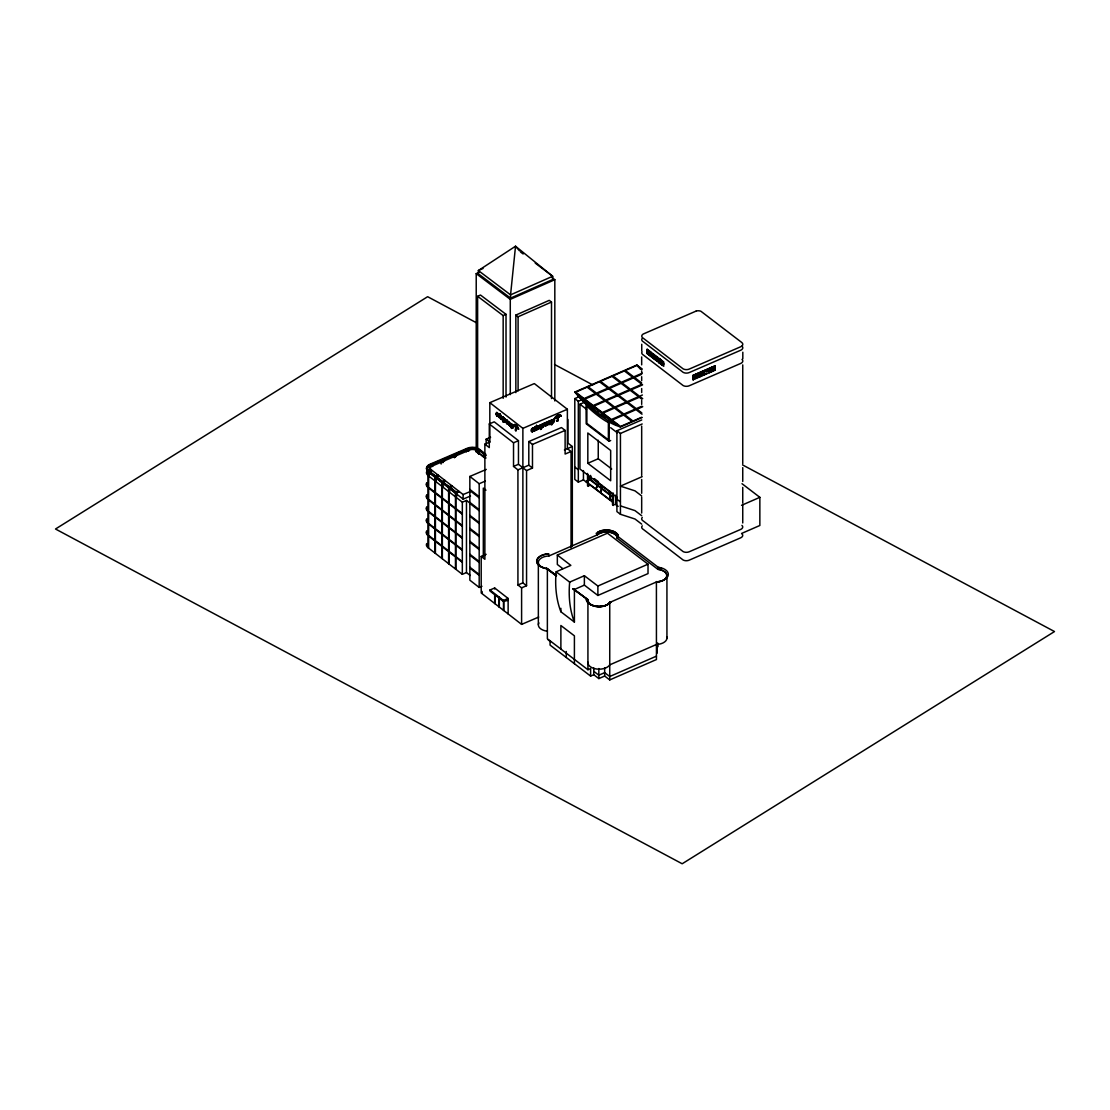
<?xml version="1.0" encoding="UTF-8"?>
<svg xmlns="http://www.w3.org/2000/svg" width="1110" height="1110" viewBox="0 0 1110 1110"><rect width="100%" height="100%" fill="white"/><g stroke="black" fill="none" stroke-linecap="round" stroke-linejoin="round"><path stroke-width="1.5" d="M693.153 375.374L693.153 379.731L693.153 375.374L715.173 365.828L715.173 370.171L693.084 379.745L693.084 375.402L715.173 365.828L715.173 370.171M715.104 370.185L715.104 365.842M482.142 592.893L482.129 591.463M502.178 416.888L501.97 419.372A1.471 0.708 66.8 0 0 502.511 420.26L503.579 421.162M503.649 419.233L502.913 420.121M507.672 422.938C506.091 418.761 509.032 422.48 506.979 423.368M502.331 417.915L502.511 419.289M511.543 425.671L512.21 424.88L512.862 426.642M504.023 420.773L503.357 422.091M505.064 419.969L504.856 422.105L504.44 418.484M553.821 420.69L553.807 421.675M553.946 421.12L553.793 420.412M540.778 428.696L541.097 427.392L540.778 429.431M544.954 424.228L545.149 425.172M550.144 422.424L549.922 423.354M543.054 424.922L543.04 427.003M496.045 413.614L496.753 412.393M544.524 424.88L544.871 423.201L546.37 422.397A1.762 1.152 -52.1 0 1 547.452 422.868M513.236 427.433L511.377 423.631L511.557 424.436M654.387 357.906L653.721 358.558L652.208 357.406M531.218 429.931L531.94 431.762M702.283 374.556L700.715 376.026L700.715 374.431L702.408 374.5M601.093 493.048L602.036 485.514M654.581 356.879L655.33 359.779L656.898 360.528L654.581 358.142L654.872 356.449M600.649 492.715L601.703 485.25M653.762 356.282L653.54 355.02M703.227 373.418L703.795 371.475L706.362 370.185M496.711 413.308L497.335 415.639M531.801 429.584L531.898 430.597M531.898 429.986L532.3 428.765L533.452 428.738M541.125 426.42L540.071 427.794L539.363 426.864M557.692 417.277L557.817 420.745L556.984 420.967L557.928 417.166L558.039 420.69L556.721 421.037L558.066 420.523M539.515 426.684L540.39 425.394M497.349 415.848L497.932 415.279L498.029 416.167M498.334 415.667L498.223 416.083A1.582 0.777 66.8 0 1 497.863 416.333L497.502 416.389M516.233 430.486C516.094 422.008 514.762 432.498 516.067 430.777M532.939 430.888L533.466 429.889L533.993 430.416A1.582 1.041 -52.1 0 1 533.494 431.152L532.051 431.679M544.552 424.436L544.649 424.034A1.679 1.096 -52.1 0 1 545.246 423.049L546.037 422.508M497.932 415.279L496.864 415.431L496.572 413.225M503.718 421.869L504.023 417.915L503.343 419.996L502.414 419.58M534.007 429.737L531.981 431.055L532.786 431.179M701.839 374.112L702.491 372.71M702.408 372.252L702.394 373.057M654.178 357.767C653.471 350.58 651.376 354.603 653.859 358.086M699.244 376.304C697.635 376.998 697.357 378.357 697.246 376.512M650.599 355.602C653.318 356.643 648.684 355.519 650.321 354.576M702.727 374.902L702.047 372.419L700.715 372.627L700.854 374.32L700.715 372.627M554.334 420.954L552.461 422.91M706.029 370.629L703.171 372.752M697.732 374.722L697.802 373.654L699.425 373.21M702.491 375.013C698.939 377.275 701.867 376.678 702.255 374.389M547.383 424.617L547.313 422.757A1.762 1.152 -52.1 0 0 546.994 422.369A1.748 1.152 -52.1 0 0 546.217 422.286M650.377 352.98L651.847 354.062L650.543 352.356M650.127 355.838L652 356.365L650.432 352.786M703.712 373.432L704.295 371.35L705.904 370.851M544.247 423.271L544.205 423.992L543.969 423.257M697.538 373.945L697.371 375.249M552.267 421.023L553.266 419.871M655.358 356.712L654.512 357.573M545.149 424.062C546.078 420.635 548.409 425.671 545.523 425.463M505.078 419.011L505.466 419.816M533.938 430.028L533.841 430.305A1.582 1.041 -52.1 0 1 533.355 431.041L532.647 431.526M651.514 355.45L650.529 352.3M543.831 423.451L543.178 427.114M543.276 424.686L544.205 423.992M697.815 377.22L699.48 376.04M702.63 375.125L702.644 374.167M705.655 373.987C707.805 371.947 702.2 376.415 706.307 372.96M703.879 372.433L704.6 371.031M544.067 423.881L542.984 424.214L544.399 423.396M532.023 429.445L532.814 428.627M539.613 425.851L539.515 427.267M545.218 423.465L545.107 424.936M557.831 415.293L558.621 415.001A4.565 2.997 -52.1 0 1 561.271 415.945A2.9 1.901 -52.1 0 0 559.052 416.916A2.303 1.512 -52.1 0 0 556.845 417.873A2.733 1.79 -52.1 0 0 554.625 418.845L554.473 418.734A4.565 2.997 -52.1 0 1 557.095 415.487L557.248 415.598A4.565 2.997 -52.1 0 0 554.625 418.845M699.106 376.193L697.954 377.344M595.959 489.121L599.136 483.28L612.54 493.534L612.54 504.897L615.606 504.453L618.187 506.41M595.598 488.858L598.803 483.03L593.989 479.353M666.93 638.458L666.93 576.048A11.253 6.493 0 0 0 657.98 569.25L657.925 569.347A11.072 6.396 0 0 1 666.749 576.048A11.072 6.396 0 0 1 656.412 581.987L609.737 602.466A11.253 6.493 0 0 1 596.819 606.643A11.253 6.493 0 0 1 587.925 599.802L573.093 588.855L587.925 599.802M661.047 567.918L658.355 567.39L657.925 569.347L617.285 538.294L617.049 536.907A10.795 6.23 0 0 0 608.252 532.051A10.795 6.23 0 0 0 597.222 535.006L596.195 533.355L597.818 532.273A11.919 6.882 0 0 1 609.723 530.358A11.919 6.882 0 0 1 618.159 535.575L618.367 536.838L658.355 567.39L661.116 567.821A12.626 7.284 0 0 1 668.303 574.911A12.626 7.284 0 0 1 659.493 581.362L656.412 581.987L656.44 659.548L609.737 679.917L604.673 676.045L604.673 667.651M549.173 424.45C550.879 424.048 551.961 421.314 550.144 420.648L550.199 423.215L549.048 423.978M548.049 423.59L548.562 424.644L550.338 423.548M552.058 420.26C559.385 417.61 546.536 431.707 552.058 419.83M552.197 420.371L553.529 419.344M697.468 374.389L699.023 373.681M697.885 373.862L699.286 373.848M707.583 371.309L709.567 372.502C711.871 361.638 704.212 377.775 709.429 368.617C721.028 361.152 701.242 381.785 713.272 367.132M709.429 368.617L713.272 370.906L715.117 368.215L713.12 367.008L713.272 370.906L709.429 372.391M553.557 421.786L552.308 422.327M513.333 427.697L512.501 428.071M541.097 427.392L540.195 428.21M541.236 427.517L539.876 428.321A1.471 0.957 -52.1 0 1 539.155 428.169L539.002 427.974M505.008 419.192L505.952 419.524M657.051 358.502C656.912 357.517 656.995 357.697 655.191 356.934M695.762 378.468C697.718 378.399 696.164 369.325 696.567 377.899M617.285 538.294L618.298 535.547A12.071 6.965 0 0 0 609.751 530.275A12.071 6.965 0 0 0 597.707 532.203M655.455 356.268L654.678 356.532L656.953 357.337L655.871 356.532M698.689 376.817L699.342 376.734M695.609 378.357L695.859 376.623L696.012 378.163M513.472 425.421A4.565 2.22 66.8 0 1 515.415 424.811L516.219 425.144L515.609 424.728A4.565 2.22 66.8 0 0 513.666 425.338L513.472 425.421A2.733 1.332 66.8 0 1 515.109 426.684A2.303 1.124 66.8 0 1 516.76 427.947A2.9 1.415 66.8 0 1 518.412 429.209L518.606 429.126A4.565 2.22 66.8 0 0 516.636 425.519L516.025 425.227M546.994 424.922L545.288 426.004M653.776 356.338L653.61 354.52M609.543 602.411A11.031 6.369 0 0 1 598.179 606.643A11.031 6.369 0 0 1 588.258 601.342L588.134 599.761L586.51 598.9L586.621 600.288A12.696 7.326 0 0 0 596.528 606.268A12.918 7.451 0 0 0 609.945 603.174L611.221 601.689L609.751 603.105A12.696 7.326 0 0 1 596.528 606.268A12.918 7.451 0 0 1 586.399 600.316L586.302 598.942M694.458 379.01C691.558 379.689 695.568 379.467 694.041 377.414C698.8 374.542 692.654 379.162 694.041 375.555L694.43 375.125M553.418 421.98L552.072 421.786M536.116 426.837L536.519 425.338L537.295 429.625L536.463 429.834M693.528 375.818L693.167 379.426L693.139 375.721L694.569 375.236M586.579 481.962L590.992 477.064L586.149 481.629L610.389 500.152L612.54 499.542M700.021 376.457L699.883 372.793L701.617 372.03M700.16 376.567L700.424 372.932M549.88 423.701C547.757 425.477 549.727 420.468 548.049 421.536L549.034 424.644M531.87 428.599L533.272 428.044M510.017 425.879L510.739 426.448L510.364 425.671M653.693 358.252L653.415 354.603M505.66 419.733L504.856 422.105M512.057 424.714L511.599 426.268M659.479 359.002L659.284 362.859L657.897 359.904L659.479 359.002L662.254 361.125L663.641 364.08L662.059 364.982C655.205 346.986 663.96 374.764 662.059 361.208L659.284 359.085L659.284 362.859L662.254 364.899L662.254 361.125L663.641 364.08M659.284 362.859L662.254 361.125M533.563 428.987L532.925 428.46M540.348 424.95L538.961 427.586M503.607 420.468L502.747 420.468M502.317 417.513L503.44 419.025M540.417 429.445L541.153 429.14A1.415 0.93 -52.1 0 0 541.763 427.933L541.153 424.506M611.027 601.634L609.543 602.411L611.221 601.689M506.77 420.621L506.382 422.41M649.919 351.676C648.74 349.345 649.183 355.214 649.308 351.44M696.039 376.443L695.609 374.639L696.719 374.153M696.858 374.264L695.609 374.639M483.058 268.481L478.368 270.549L478.368 273.809L510.558 298.118L552.669 279.526L552.669 276.265L515.526 246.226L478.368 270.549L510.558 294.858L510.558 298.118M476.218 452.075L476.218 273.643L479.298 272.283M477.619 453.158L477.619 296.301L480.477 295.038L506.021 314.324L506.021 397.061M476.218 273.643L510.281 299.353L554.82 279.692L554.82 400.96M477.619 296.301L503.163 315.587L506.021 314.324M515.845 392.649L515.845 315.087L549.256 300.338L551.504 302.045L551.504 398.559M515.845 315.087L518.092 316.78L551.504 302.045M702.186 372.53L699.883 372.793M610.667 440.531L609.043 441.239L586.191 423.784L586.052 404.456A119.186 58.663 66.4 0 1 574.8 392.08L636.89 364.996L642.26 369.103M587.315 482.822L583.444 479.867L578.324 482.115L574.8 479.423L574.8 398.587L579.462 396.548M642.302 373.154L633.727 376.887L625.346 370.49L636.779 365.495L641.566 369.158M574.8 398.587L578.324 401.279L581.432 399.919M641.608 374.348L634.476 377.456L641.649 382.95M617.215 497.502L579.961 469.031L579.961 404.234L584.595 402.208M642.607 384.865L631.174 389.846L639.554 396.256L642.413 395.007M641.982 406.149L636.266 408.646L627.885 402.236L639.318 397.255L641.719 399.087M642.732 406.718L637.015 409.215L641.802 412.878M641.552 417.304L632.977 421.037L624.597 414.64L636.03 409.646L642.01 414.224M609.043 441.239L609.182 422.119A119.186 58.663 66.4 0 0 620.435 426.962L642.177 417.471M641.719 524.142L635.003 519.008L620.435 514.291L616.91 511.599L616.91 430.763L641.746 419.927M616.91 430.763L620.435 433.455L642.177 423.978M587.828 463.286L610.667 480.741L610.667 450.466L587.828 433.011L587.828 463.286L598.248 458.735L611.693 469.003M613.525 497.169L590.617 479.673L586.149 481.629L588.3 481.005L588.3 475.011M587.551 473.429L587.551 485.805L590.617 485.348L613.525 502.858M642.177 476.648L620.435 486.138L635.003 490.856L641.719 495.976M612.54 499.209L610.389 500.152L609.848 491.48M604.673 676.045L598.831 678.585L593.767 674.713L590.617 676.087L590.617 668.553L587.925 669.732L547.369 638.736L547.369 568.819A11.239 6.493 0 0 1 538.35 561.993A11.239 6.493 0 0 1 548.937 555.971L597.097 534.951A10.933 6.313 0 0 1 609.446 532.106A10.933 6.313 0 0 1 617.424 538.253M557.331 555.056L607.461 533.188L648.018 564.185L648.018 573.592L597.888 595.46L584.373 585.123L584.373 575.715L569.666 582.126L556.138 571.803L570.859 565.379L557.331 555.056L557.331 564.463L562.742 568.597M741.549 505.314L759.851 497.335L759.851 525.488L741.549 533.466M573.093 588.855L574.411 589.479L584.373 585.123M584.373 575.715L597.888 586.038L648.018 564.185M656.44 656.149L609.737 676.517L604.673 672.646L598.831 675.185L593.767 671.314M647.921 354.076L647.907 352.231L648.115 353.993L647.061 353.438L647.227 349.622M647.519 350.108L647.324 353.452M649.683 355.436L649.281 353.285L647.713 352.036L648.198 350.33L647.033 349.705M647.713 352.036L649.308 353.036M650.099 352.73L651.154 352.564M647.713 352.314L649.281 353.285M650.737 352.272L650.751 353.549M651.348 353.355L651.847 354.062M650.363 353.882L650.293 352.98M651.348 356.768L650.377 354.867M652.402 357.434L652.597 353.951M650.557 353.632L651.75 355.186M653.665 356.338L652.736 355.852L653.984 357.115M652 356.365L651.556 355.269M653.471 356.643L654.192 356.324M655.164 356.796L656.065 356.449M653.721 358.558L654.262 357.226M654.844 358.918L656.898 360.528M656.829 360.375L655.427 359.085M656.399 360.403L657.12 360.181M657.897 359.904L659.479 362.776M700.715 374.209L702.352 374.348M694.041 377.414L696.012 376.734M486.152 554.32L481.199 556.429L484.876 559.287L484.876 444.153L489.829 442.044L489.829 402.666L534.326 383.588L567.376 409.271L567.376 448.648L571.053 451.506L571.053 547.743M497.71 414.294L497.155 413.197M498.487 413.836L498.889 417.471M499.611 413.905L500.485 418.706L499.611 413.905L500.624 415.279L500.43 418.165L500.208 415.39M500.208 413.794C500.998 415.376 501.567 423.34 501.012 415.598M489.288 423.951L494.227 421.828L518.467 440.67L518.467 464.299L526.556 470.584L526.556 585.719L521.603 587.842L517.926 584.984L517.926 469.849L513.528 466.422L513.528 442.793L489.288 423.951L489.288 447.58L484.876 444.153M504.023 417.915L502.747 417.083M509.601 425.643C507.409 422.799 509.115 420.204 509.684 425.213M510.322 422.813L510.544 426.531M511.752 425.907C509.781 430.486 514.846 426.42 511.863 424.797M511.183 423.715L511.779 428.529M515.109 426.684L515.304 426.601A2.303 1.124 66.8 0 1 516.955 427.863A2.9 1.415 66.8 0 1 518.606 429.126M486.152 444.333L486.152 439.185L490.606 437.271M430.5 464.577L441.78 459.956L443.403 461.774L441.142 460.026L441.142 464.035M442.848 462.731L442.848 459.485L454.392 454.545L456.016 456.377L453.754 454.614L453.754 457.292M466.311 451.909L466.311 449.231L468.573 450.979L466.949 449.162L454.753 454.184L457.015 455.377L455.391 454.115L455.391 457.362M483.46 456.085L485.847 455.627L478.438 449.869A7.243 4.176 0 0 0 467.921 449.3L430.319 465.423A7.201 4.162 0 0 0 428.654 471.209L449.245 487.221L442.363 482.642L442.363 498.002L448.606 502.858L448.606 487.498M515.331 429.889L515.956 430.541L515.498 429.986M489.829 402.666L522.879 428.349L567.376 409.271M428.654 470.654L431.068 469.613L431.679 470.668L428.64 471.986L434.87 476.828L434.87 492.188L428.64 487.332L428.654 470.654A7.201 4.162 0 0 1 430.319 464.868L432.04 466.644L429.681 464.937A8.311 4.801 0 0 0 428.002 471.486L428.002 486.846A8.117 4.69 0 0 1 426.712 482.767M478.438 453.893L478.438 449.3L476.01 450.341L476.69 451.381L479.728 450.077L479.062 454.379L479.104 449.578L476.01 450.91M428.002 471.486L431.068 470.168M470.224 575.479L466.464 572.566L462.329 574.328L462.329 502.192L428.64 475.996L429.279 471.139L431.679 470.113L463.12 494.547L463.12 499.125L470.543 496.017M534.465 427.35L535.159 427.225L535.159 430.555C532.731 431.61 535.492 422.508 534.604 430.791M536.519 425.338L537.212 426.795M537.74 429.445L538.142 425.81L537.601 429.334L538.294 429.209M542.623 427.35L542.485 423.923L543.123 424.325M538.294 425.921L537.601 426.046M548.756 421.412L548.049 421.536M550.837 420.523L550.144 420.648M534.465 430.68L535.159 430.555M435.522 475.982L437.923 474.955L438.464 475.94L435.411 477.244L441.738 482.17L441.738 497.516L435.411 492.604L435.522 475.982L429.279 471.139M485.306 457.889L485.306 454.642L482.919 455.655L485.847 455.058M513.528 442.793L518.467 440.67M434.87 476.828L438.464 475.94M526.556 470.584L532.481 468.045L528.804 465.187L528.804 441.558L561.452 427.558L565.115 430.416L565.115 454.046L571.053 451.506M436.063 480.991L436.063 476.412L442.377 481.324L444.777 480.297L445.401 481.338L443.001 482.364L449.245 486.666L449.245 491.244M441.738 482.17L445.401 481.338M528.804 441.558L532.481 444.416L565.115 430.416M481.948 586.26L479.187 587.44L469.849 580.183L469.849 476.454L486.277 469.405M449.245 486.666L451.645 485.625L452.075 486.527L449.675 487.554L456.571 492.909L456.571 496.933M449.675 491.577L449.675 486.985L452.075 486.527M513.528 466.422L518.467 464.299M449.675 486.985L456.113 491.994L458.513 490.967L458.971 491.883L456.571 492.909M455.461 492.84L455.461 508.2L449.023 503.191L449.023 487.831L455.461 492.84L458.971 491.883M469.849 476.454L479.187 483.724L485.389 481.06M517.926 469.849L528.804 465.187M564.407 449.925L572.33 446.525L572.33 546.189M463.12 494.547L470.543 491.425M462.329 502.192L466.464 500.43L470.224 503.343M507.978 600.33L503.44 601.481L489.968 591.019L489.968 590.007L494.671 587.981L508.13 598.457L508.13 613.927M517.926 584.984L522.879 582.861L526.556 585.719M508.13 598.457L503.44 600.468L489.968 590.007M481.199 556.429L481.199 592.99L521.603 624.389L538.697 617.063M699.272 373.099L699.425 374.07L698.578 373.362L699.3 373.404M533.05 428.085L531.565 428.987L531.413 431.249M545.704 425.449L546.841 424.006L546.092 422.785M540.237 425.283L541.292 426.226M540.625 424.852L539.169 425.754L539.03 427.863M503.76 421.953L502.899 421.911M511.696 424.325C514.402 423.853 513.444 430.319 511.585 427.003M532.481 431.748L531.399 431.374M544.191 567.89A12.682 7.326 0 0 1 536.907 560.744A12.682 7.326 0 0 1 545.829 554.251L548.645 553.959L545.759 554.126A12.904 7.451 0 0 0 536.685 560.73A12.904 7.451 0 0 0 544.094 568.001L547.508 568.708L556.554 575.632M540.417 425.227L541.222 426.809L539.751 427.78M536.616 429.945L535.963 429.057M553.113 419.746L553.821 420.107M506.895 420.621L506.465 422.66L507.45 423.423M533.133 427.933L534.09 428.668M502.636 416.819L501.859 419.025M502.192 416.874L503.829 417.998M506.757 420.066L506.215 422.313A1.707 0.832 66.8 0 0 506.715 423.285L507.173 423.756M699.286 376.137L697.566 375.416M697.815 374.902L699.508 375.471M697.968 375.013L699.633 375.721L699.147 375.208M507.284 424.02L508.227 422.091A1.748 0.846 66.8 0 0 507.409 420.51L506.77 420.232M510.031 425.838L508.852 425.047M620.435 505.896L635.003 510.614L641.719 515.748M696.039 374.861L695.901 376.332M496.878 413.059L497.904 414.21M547.508 568.708L546.495 568.32L556.387 575.702M547.369 568.819L546.356 568.431L555.056 575.077M506.965 420.149L506.382 420.121A1.679 0.819 66.8 0 0 505.938 420.496L506.021 422.397M497.696 416.305L496.697 415.723M573.26 588.772L588.134 599.761M553.737 419.247L554.528 420.565M476.565 322.83L427.641 296.703L55.5 529.012L682.178 863.774L1054.5 631.548L742.604 464.937M554.542 364.482L592.768 384.906M509.865 425.324L508.99 422.008M496.836 412.545L498.307 414.446M512.529 427.433L511.849 426.448M502.969 417.485L502.122 418.276L502.983 419.955M497.53 416.222C495.185 415.737 496.17 410.589 497.974 413.419M647.255 353.355L648.115 353.993M649.086 354.756L649.877 355.353M520.479 251.956L523.157 253.982M535.228 263.098L552.669 276.265L510.558 294.858L515.526 246.226L519.48 250.818M552.1 277.639L554.82 279.692M648.892 351.121L649.725 351.759L649.503 355.089M640.303 396.825L642.704 398.656M742.007 483.696L759.851 497.335M574.8 392.08L620.435 426.962M579.961 404.234L586.51 409.257M610.667 427.711L617.229 432.72M594.322 478.604L598.387 481.712M574.8 467.046L578.324 469.738M616.91 499.236L620.435 501.928M590.617 480.339L600.052 487.554M602.744 489.607L612.179 496.808M556.138 571.803A123.557 80.489 -52.6 0 0 560.883 611.763L574.411 622.086L574.411 589.479M548.132 639.846L550.671 641.788M590.617 676.087L550.06 645.09L550.06 641.33M706.21 371.378L706.21 370.074M705.585 373.834L704.309 374.75L703.088 373.529M703.56 372.863L703.56 373.321M701.839 373.89L702.13 372.544M700.715 374.431L700.715 376.026M694.041 375.555L694.18 377.261M652.402 357.323L653.915 358.475M651.348 353.202L651.653 354.146M557.858 414.946L558.483 414.89A4.565 2.997 -52.1 0 1 561.133 415.834L561.271 415.945M554.473 418.734A2.733 1.79 -52.1 0 1 556.693 417.762A2.303 1.512 -52.1 0 1 558.913 416.805L559.052 416.916M572.33 446.525L567.918 443.098L567.918 419.469M536.519 426.92L536.657 428.973M486.152 439.185L489.829 442.044M485.75 454.184L479.104 449.023A8.713 5.023 0 0 0 467.282 448.246L429.681 464.368A8.311 4.801 0 0 0 428.002 470.931L455.919 492.632L455.919 508.546L462.329 513.528M485.306 454.642L479.062 449.8L476.69 450.813L475.788 450.188A4.912 2.83 0 0 0 470.071 449.814L431.512 466.339A4.315 2.484 0 0 0 430.749 469.35L431.679 470.668M485.986 458.041L476.69 451.381M480.977 455.058L484.723 457.972M485.972 490.19L483.322 488.123L483.322 556.582M442.848 459.485L444.472 461.316L442.848 460.053M469.849 489.427L479.187 496.683M469.849 490.551L479.187 497.807M429.681 464.937L430.319 469.447L430.319 464.868M469.849 502.386L479.187 509.643M469.849 503.427L479.187 510.697M463.12 499.125L430.749 473.928A4.315 2.484 0 0 1 430.25 472.347M429.279 475.718L428.002 475.51A8.117 4.69 0 0 1 429.681 468.961M469.849 515.345L479.187 522.616M469.849 516.261L479.187 523.531M462.329 514.221L455.919 509.24L455.919 520.59L462.329 525.571M469.849 528.318L479.187 535.575M469.849 529.359L479.187 536.616M462.329 526.237L455.919 521.256L455.919 532.634L462.329 537.615M469.849 541.278L479.187 548.548M469.849 542.277L479.187 549.547M462.329 538.267L455.919 533.286L455.919 544.649L462.329 549.63M469.849 554.251L479.187 561.507M469.849 555.208L479.187 562.479M462.329 550.283L455.919 545.301L455.919 556.637L462.329 561.618M469.849 567.21L479.187 574.481M462.329 562.312L455.919 557.331L455.919 569.347M469.849 568.098L479.187 575.355M426.712 543.567A8.117 4.69 0 0 0 428.002 547.646L462.329 574.328M467.921 449.3L469.447 450.604M512.418 427.822L511.779 426.92M653.61 354.77L652.736 354.284L652.93 355.769M506.521 423.368L507.756 424.006L508.033 422.175M502.955 417.277L503.649 417.624M703.643 373.57L704.184 374.264M496.697 415.362L496.253 413.933M548.867 423.992L548.604 421.3M552.336 422.313L552.058 421.495M497.904 413.739L498.113 414.529M656.662 581.557L656.44 582.084A11.253 6.493 0 0 0 666.93 576.048M548.909 555.971L548.617 553.835M508.921 424.714L508.769 421.62M655.233 359.168L655.067 357.767M547.396 423.063L547.147 425.047L545.426 426.115A1.707 1.11 -52.1 0 1 544.76 425.824L544.372 424.769M609.432 491.147L610.028 499.875M536.13 429.584L535.561 426.892M742.812 352.217L742.812 358.724M742.743 364.899L742.743 463.689M742.743 467.643L742.743 481.462M742.743 487.401L742.743 503.205M742.743 505.175L742.743 522.963M694.18 377.525L694.18 378.954M657.98 643.3L657.98 646.7M657.217 643.065L657.217 653.124M656.856 357.281L656.856 358.585M649.086 353.368L649.086 354.784M647.907 350.372L647.907 351.953M641.746 344.267L641.746 350.774M641.677 356.948L641.677 364.857M641.677 370.782L641.677 372.752M641.677 376.706L641.677 380.661M641.677 388.569L641.677 392.51M641.677 400.419L641.677 404.373M641.677 426.101L641.677 475.496M641.677 479.451L641.677 493.284M641.677 497.238L641.677 513.042M620.435 433.455L620.435 514.291M615.606 495.171L615.606 504.453M613.289 493.09L613.289 505.466M609.737 602.466L609.737 679.917M598.831 668.525L598.831 678.585M598.248 440.226L598.248 458.735M597.888 586.038L597.888 595.46M593.767 667.984L593.767 674.713M590.617 475.413L590.617 479.673M588.3 482.35L588.3 486.374M587.925 601.537L587.925 669.732M583.444 470.598L583.444 479.867M578.324 401.279L578.324 482.115M574.397 663.683L574.411 635.836L560.883 625.513L560.883 649.072M566.28 651.473L566.28 657.495M560.883 608.322L560.883 611.763M552.253 422.882L552.253 424.492M551.698 420.149L551.698 424.728M550.685 420.412L550.685 423.715M541.652 424.284L541.625 427.822A1.415 0.93 -52.1 0 1 541.014 429.029M538.35 563.741L538.35 624.403M538.142 425.81L538.142 429.098M535.02 427.114L535.02 430.444M532.481 444.416L532.481 468.045M522.879 428.349L522.879 582.861M521.603 587.842L521.603 624.389M518.092 316.78L518.092 390.9M511.377 423.631L511.377 428.21M510.281 299.353L510.281 394.647M504.634 418.401L504.634 421.703M503.801 600.565L503.801 610.556M503.482 600.316L503.482 610.32M503.163 315.587L503.163 398.323M501.221 416L501.221 419.289M499.32 597.069L499.32 607.073M499 598.457L499 606.823M498.681 413.752L498.681 417.069M494.824 595.21L494.824 603.576M494.671 587.981L494.671 589.008M494.671 595.029L494.671 603.452M479.187 483.724L479.187 587.44M466.464 500.43L466.464 572.566M456.113 491.994L456.113 496.586M455.461 569L455.461 556.97L449.023 551.961L449.023 563.991M454.392 454.545L454.392 457.792M448.606 563.658L448.606 551.642L442.363 546.786L442.363 558.802M443.001 483.71L443.001 486.388M441.738 558.316L441.738 546.3L435.411 541.389L435.411 553.404M434.87 552.988L434.87 540.958L428.64 536.116L428.64 548.146M432.761 466.339L431.138 465.076M428.002 547.646L428.002 535.63A8.117 4.69 0 0 1 426.712 531.551M513.666 425.338A2.733 1.332 66.8 0 1 515.304 426.601M642.066 351.787A5.3 3.066 0 0 0 643.481 355.089L683.191 385.586A4.676 2.706 0 0 0 689.338 385.725L740.87 363.372A5.3 3.066 0 0 0 742.021 359.39M642.066 338.578A5.3 3.066 0 0 0 643.481 341.88L683.191 372.377A4.676 2.706 0 0 0 689.338 372.516L740.87 350.163A5.3 3.066 0 0 0 742.021 346.181M642.274 517.427A5.3 3.066 0 0 0 643.412 521.089L683.122 551.587A4.676 2.706 0 0 0 689.268 551.739L740.8 529.373A5.3 3.066 0 0 0 741.952 525.391M741.952 533.799A5.3 3.066 0 0 1 740.8 537.767L689.268 560.134A4.676 2.706 0 0 1 683.122 559.995L643.412 529.484A5.3 3.066 0 0 1 642.274 525.821M516.441 425.602A4.565 2.22 66.8 0 1 518.412 429.209M558.913 416.805A2.9 1.901 -52.1 0 1 561.133 415.834M426.712 483.46A8.117 4.69 0 0 0 428.002 487.54L428.002 498.889A8.117 4.69 0 0 1 426.712 494.81M426.712 495.476A8.117 4.69 0 0 0 428.002 499.555L428.002 510.933A8.117 4.69 0 0 1 426.712 506.854M426.712 507.506A8.117 4.69 0 0 0 428.002 511.585L428.002 522.949A8.117 4.69 0 0 1 426.712 518.869M426.712 519.522A8.117 4.69 0 0 0 428.002 523.601L428.002 534.937A8.117 4.69 0 0 1 426.712 530.857M467.282 448.815A8.713 5.023 0 0 1 478.341 449.134M467.921 448.745A7.243 4.176 0 0 1 478.438 449.3M640.595 369.352A119.186 58.663 66.4 0 1 636.89 364.996M587.925 662.198A11.253 6.493 0 0 0 596.819 669.039A11.253 6.493 0 0 0 609.737 664.862L656.44 644.48A11.253 6.493 0 0 0 666.791 636.904M547.369 631.215A11.239 6.493 0 0 1 538.863 622.876M574.411 622.086A123.557 80.489 -52.6 0 1 569.666 582.126M540.029 428.432A1.471 0.957 -52.1 0 1 539.307 428.28M502.705 420.177A1.471 0.708 66.8 0 1 502.164 419.289M507.048 420.482A1.679 0.819 66.8 0 1 507.825 421.98M647.185 349.248L647.185 353.591L663.738 366.3L663.738 361.957L647.185 349.248M587.093 387.168L575.674 392.149L584.054 398.559L595.473 393.564L587.093 387.168M599.511 381.757L588.092 386.738L596.472 393.134L607.891 388.153L599.511 381.757M611.929 376.332L600.51 381.313L608.89 387.723L620.31 382.742L611.929 376.332M624.347 370.92L612.928 375.901L621.309 382.298L632.728 377.317L624.347 370.92M596.223 394.147L584.803 399.128L593.17 405.525L604.603 400.543L596.223 394.147M608.641 388.722L597.222 393.717L605.602 400.113L617.021 395.132L608.641 388.722M621.059 383.311L609.64 388.292L618.02 394.702L629.439 389.707L621.059 383.311M633.477 377.886L622.058 382.881L630.438 389.277L641.857 384.296L633.477 377.886M605.352 401.112L593.919 406.107L602.3 412.504L613.733 407.523L605.352 401.112M617.77 395.701L606.337 400.682L614.718 407.092L626.151 402.098L617.77 395.701M630.189 390.276L618.756 395.271L627.136 401.667L638.569 396.686L630.189 390.276M614.482 408.091L603.049 413.073L611.43 419.483L622.863 414.502L614.482 408.091M626.9 402.68L615.467 407.661L623.848 414.058L635.281 409.077L626.9 402.68M623.612 415.071L612.179 420.052L620.559 426.462L631.992 421.467L623.612 415.071M696.247 311.022L643.134 334.068A5.3 3.066 0 0 0 643.481 338.397L683.191 368.895A4.676 2.706 0 0 0 689.338 369.033L740.87 346.681A5.3 3.066 0 0 0 741.619 342.379L700.909 311.258A4.676 2.706 0 0 0 696.247 311.022M616.633 424.811L613.525 423.479L610.861 420.399L616.633 424.811M584.651 400.391C578.698 398.101 573.44 390.97 584.651 400.391M606.712 417.235L597.943 413.447L597.943 410.534L606.712 417.235M608.433 418.553L597.943 414.016L608.433 420.912L608.433 418.553M586.274 401.626L582.375 399.905L586.274 403.887L586.274 401.626M612.859 423.201L609.085 421.287L609.085 419.053L612.859 423.201M608.377 422.563L605.422 420.856A120.296 59.218 66.4 0 1 589.826 408.938L586.871 406.135L586.871 423.382L608.377 439.824L608.377 422.563M597.471 410.173L588.772 403.527L597.471 413.087L597.471 410.173M434.87 492.868L428.64 488.025L428.64 499.375L434.87 504.231L434.87 492.868M441.738 498.21L435.411 493.298L435.411 504.648L441.738 509.559L441.738 498.21M448.606 503.538L442.363 498.695L442.363 510.045L448.606 514.901L448.606 503.538M455.461 508.879L449.023 503.871L449.023 515.234L455.461 520.243L455.461 508.879M434.87 504.897L428.64 500.041L428.64 511.419L434.87 516.261L434.87 504.897M441.738 510.225L435.411 505.314L435.411 516.691L441.738 521.603L441.738 510.225M448.606 515.567L442.363 510.711L442.363 522.088L448.606 526.945L448.606 515.567M455.461 520.909L449.023 515.9L449.023 527.264L455.461 532.273L455.461 520.909M434.87 516.913L428.64 512.071L428.64 523.434L434.87 528.277L434.87 516.913M441.738 522.255L435.411 517.343L435.411 528.707L441.738 533.619L441.738 522.255M448.606 527.597L442.363 522.741L442.363 534.104L448.606 538.961L448.606 527.597M455.461 532.925L449.023 527.916L449.023 539.28L455.461 544.288L455.461 532.925M434.87 528.943L428.64 524.1L428.64 535.422L434.87 540.279L434.87 528.943M441.738 534.271L435.411 529.359L435.411 540.695L441.738 545.607L441.738 534.271M448.606 539.613L442.363 534.756L442.363 546.092L448.606 550.948L448.606 539.613M455.461 544.954L449.023 539.946L449.023 551.281L455.461 556.29L455.461 544.954M596.889 413.211L587.01 404.581L587.01 402.195L596.889 413.211"/></g></svg>
